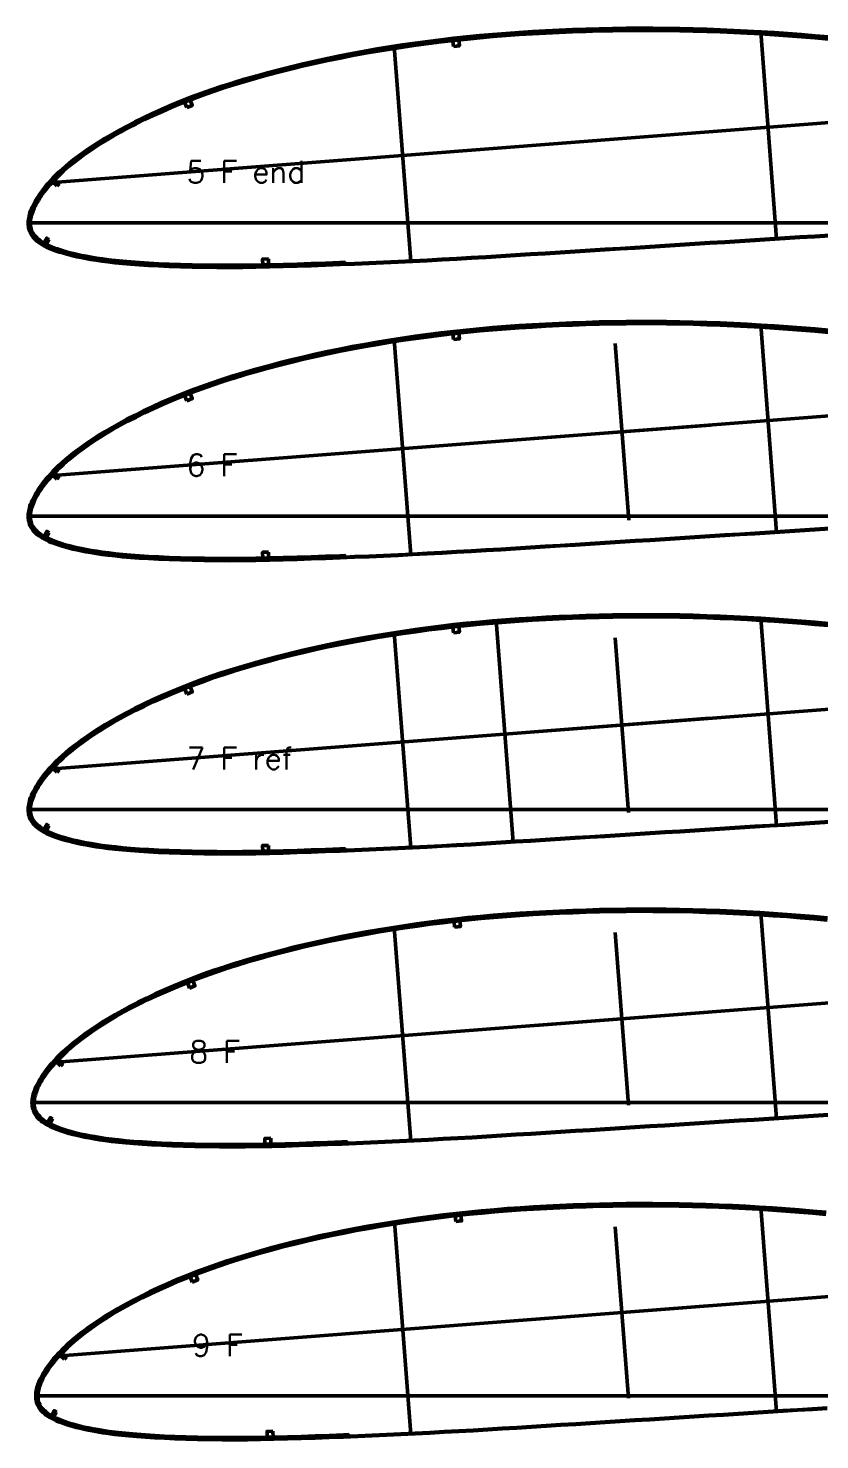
# Model space of a CAD drawing. Header units: metres. Extents: x -405 to 675, y -15418 to 133.
# Drawn here: x -405 to 135, y -1630 to -667 of the extents above; entities that cross this region are included whole.
import ezdxf

# ---------------------------------------------------------------- set-up
doc = ezdxf.new("R2010")
doc.units = ezdxf.units.M
for name, color, linetype, lineweight in [('FoilLayer', 7, 'Continuous', 50), ('RefFoilLayer', 7, 'Continuous', 50), ('StringerLayer', 7, 'Continuous', 50), ('SubLayer', 7, 'Continuous', 50), ('TextLayer', 7, 'Continuous', 50)]:
    doc.layers.add(name, color=color, linetype=linetype, lineweight=lineweight)
doc.styles.add('MSゴシック', font='romans')

msp = doc.modelspace()

# ---------------------------------------------------------------- linework, layer by layer
at = {"layer": 'FoilLayer'}
for points in [[(140.98, -674.69), (131.72, -673.86), (122.46, -673.1), (113.2, -672.39), (103.96, -671.73), (94.72, -671.14), (85.5, -670.62), (76.29, -670.16), (67.09, -669.76), (57.89, -669.42), (48.71, -669.15), (39.53, -668.94), (30.36, -668.8), (21.2, -668.73), (12.04, -668.72), (2.88, -668.78), (-6.29, -668.91), (-15.44, -669.09), (-24.58, -669.34), (-33.71, -669.66), (-42.81, -670.04), (-51.9, -670.49), (-60.97, -671.01), (-70.01, -671.59), (-79.01, -672.23), (-87.95, -672.93), (-96.82, -673.71), (-105.63, -674.57), (-114.41, -675.51), (-123.18, -676.54), (-131.93, -677.65), (-140.65, -678.83), (-149.34, -680.09), (-158, -681.43), (-166.62, -682.84), (-175.18, -684.33), (-183.7, -685.9), (-192.15, -687.54), (-200.54, -689.26), (-208.86, -691.06), (-217.11, -692.94), (-225.27, -694.9), (-233.37, -696.95), (-241.4, -699.08), (-249.32, -701.27), (-257.1, -703.5), (-264.71, -705.8), (-272.15, -708.17), (-279.44, -710.62), (-286.57, -713.15), (-293.55, -715.75), (-300.36, -718.42), (-307, -721.14), (-313.44, -723.92), (-319.67, -726.73), (-325.69, -729.58), (-331.46, -732.42), (-336.95, -735.25), (-342.16, -738.04), (-347.06, -740.78), (-351.65, -743.48), (-355.95, -746.12), (-359.95, -748.71), (-363.68, -751.22), (-367.14, -753.65), (-370.35, -755.99), (-373.31, -758.25), (-376.04, -760.44), (-378.55, -762.55), (-380.87, -764.6), (-383.02, -766.58), (-385, -768.5), (-386.83, -770.35), (-388.52, -772.13), (-390.09, -773.86), (-391.53, -775.54), (-392.86, -777.16), (-394.09, -778.74), (-395.22, -780.27), (-396.27, -781.76), (-397.23, -783.2), (-398.1, -784.61), (-398.91, -786), (-399.66, -787.34), (-400.34, -788.61), (-400.93, -789.87), (-401.46, -791.13), (-401.93, -792.36), (-402.36, -793.52), (-402.7, -794.65), (-402.97, -795.78), (-403.19, -796.9), (-403.35, -797.98), (-403.45, -799.02), (-403.5, -800.07), (-403.49, -801.04), (-403.42, -802.02), (-403.26, -802.99), (-403.02, -803.97), (-402.68, -804.95), (-402.26, -805.92), (-401.76, -806.88), (-401.17, -807.81), (-400.48, -808.72), (-399.7, -809.61), (-398.83, -810.48), (-397.87, -811.32), (-396.83, -812.14), (-395.71, -812.93), (-394.5, -813.7), (-393.2, -814.43), (-391.8, -815.14), (-390.31, -815.82), (-388.71, -816.49), (-387, -817.15), (-385.18, -817.8), (-383.25, -818.44), (-381.19, -819.09), (-379, -819.73), (-376.66, -820.36), (-374.15, -820.98), (-371.45, -821.59), (-368.55, -822.2), (-365.42, -822.8), (-362.04, -823.4), (-358.39, -824), (-354.45, -824.59), (-350.18, -825.15), (-345.55, -825.68), (-340.51, -826.17), (-335.04, -826.64), (-329.13, -827.08), (-322.79, -827.5), (-316.01, -827.86), (-308.81, -828.16), (-301.19, -828.4), (-293.18, -828.59), (-284.85, -828.74), (-276.3, -828.84), (-267.57, -828.89), (-258.71, -828.86), (-249.69, -828.74), (-240.48, -828.55), (-231.1, -828.32), (-221.59, -828.05), (-211.96, -827.73), (-202.21, -827.37), (-192.36, -826.99), (-189.06, -826.86), (-189.02, -827.91), (-182.43, -827.65), (-172.53, -827.25), (-162.64, -826.81), (-152.73, -826.34), (-142.77, -825.84), (-132.77, -825.32), (-122.75, -824.78), (-112.74, -824.24), (-102.74, -823.67), (-92.72, -823.07), (-82.66, -822.45), (-72.55, -821.82), (-62.42, -821.19), (-52.27, -820.56), (-42.11, -819.93), (-31.92, -819.29), (-21.71, -818.64), (-11.48, -817.99), (-1.26, -817.35), (8.96, -816.71), (19.19, -816.07), (29.41, -815.44), (39.62, -814.79), (49.84, -814.13), (60.06, -813.48), (70.29, -812.84), (80.51, -812.2), (90.74, -811.56), (100.96, -810.91), (111.18, -810.26), (121.39, -809.6), (131.6, -808.95), (141.8, -808.3)], [(140.98, -874.69), (131.72, -873.86), (122.46, -873.1), (113.2, -872.39), (103.96, -871.73), (94.72, -871.14), (85.5, -870.62), (76.29, -870.16), (67.09, -869.76), (57.89, -869.42), (48.71, -869.15), (39.53, -868.94), (30.36, -868.8), (21.2, -868.73), (12.04, -868.72), (2.88, -868.78), (-6.29, -868.91), (-15.44, -869.09), (-24.58, -869.34), (-33.71, -869.66), (-42.81, -870.04), (-51.9, -870.49), (-60.97, -871.01), (-70.01, -871.59), (-79.01, -872.23), (-87.95, -872.93), (-96.82, -873.71), (-105.63, -874.57), (-114.41, -875.51), (-123.18, -876.54), (-131.93, -877.65), (-140.65, -878.83), (-149.34, -880.09), (-158, -881.43), (-166.62, -882.84), (-175.18, -884.33), (-183.7, -885.9), (-192.15, -887.54), (-200.54, -889.26), (-208.86, -891.06), (-217.11, -892.94), (-225.27, -894.9), (-233.37, -896.95), (-241.4, -899.08), (-249.32, -901.27), (-257.1, -903.5), (-264.71, -905.8), (-272.15, -908.17), (-279.44, -910.62), (-286.57, -913.15), (-293.55, -915.75), (-300.36, -918.42), (-307, -921.14), (-313.44, -923.92), (-319.67, -926.73), (-325.69, -929.58), (-331.46, -932.42), (-336.95, -935.25), (-342.16, -938.04), (-347.06, -940.78), (-351.65, -943.48), (-355.95, -946.12), (-359.95, -948.71), (-363.68, -951.22), (-367.14, -953.65), (-370.35, -955.99), (-373.31, -958.25), (-376.04, -960.44), (-378.55, -962.55), (-380.87, -964.6), (-383.02, -966.58), (-385, -968.5), (-386.83, -970.35), (-388.52, -972.13), (-390.09, -973.86), (-391.53, -975.54), (-392.86, -977.16), (-394.09, -978.74), (-395.22, -980.27), (-396.27, -981.76), (-397.23, -983.2), (-398.1, -984.61), (-398.91, -986), (-399.66, -987.34), (-400.34, -988.61), (-400.93, -989.87), (-401.46, -991.13), (-401.93, -992.36), (-402.36, -993.52), (-402.7, -994.65), (-402.97, -995.78), (-403.19, -996.9), (-403.35, -997.98), (-403.45, -999.02), (-403.5, -1000.07), (-403.49, -1001.04), (-403.42, -1002.02), (-403.26, -1002.99), (-403.02, -1003.97), (-402.68, -1004.95), (-402.26, -1005.92), (-401.76, -1006.88), (-401.17, -1007.81), (-400.48, -1008.72), (-399.7, -1009.61), (-398.83, -1010.48), (-397.87, -1011.32), (-396.83, -1012.14), (-395.71, -1012.93), (-394.5, -1013.7), (-393.2, -1014.43), (-391.8, -1015.14), (-390.31, -1015.82), (-388.71, -1016.49), (-387, -1017.15), (-385.18, -1017.8), (-383.25, -1018.44), (-381.19, -1019.09), (-379, -1019.73), (-376.66, -1020.36), (-374.15, -1020.98), (-371.45, -1021.59), (-368.55, -1022.2), (-365.42, -1022.8), (-362.04, -1023.4), (-358.39, -1024), (-354.45, -1024.59), (-350.18, -1025.15), (-345.55, -1025.68), (-340.51, -1026.17), (-335.04, -1026.64), (-329.13, -1027.08), (-322.79, -1027.5), (-316.01, -1027.86), (-308.81, -1028.16), (-301.19, -1028.4), (-293.18, -1028.59), (-284.85, -1028.74), (-276.3, -1028.84), (-267.57, -1028.89), (-258.71, -1028.86), (-249.69, -1028.74), (-240.48, -1028.55), (-231.1, -1028.32), (-221.59, -1028.05), (-211.96, -1027.73), (-202.21, -1027.37), (-192.36, -1026.99), (-189.06, -1026.86), (-189.02, -1027.91), (-182.43, -1027.65), (-172.53, -1027.25), (-162.64, -1026.81), (-152.73, -1026.34), (-142.77, -1025.84), (-132.77, -1025.32), (-122.75, -1024.78), (-112.74, -1024.24), (-102.74, -1023.67), (-92.72, -1023.07), (-82.66, -1022.45), (-72.55, -1021.82), (-62.42, -1021.19), (-52.27, -1020.56), (-42.11, -1019.93), (-31.92, -1019.29), (-21.71, -1018.64), (-11.48, -1017.99), (-1.26, -1017.35), (8.96, -1016.71), (19.19, -1016.07), (29.41, -1015.44), (39.62, -1014.79), (49.84, -1014.13), (60.06, -1013.48), (70.29, -1012.84), (80.51, -1012.2), (90.74, -1011.56), (100.96, -1010.91), (111.18, -1010.26), (121.39, -1009.6), (131.6, -1008.95), (141.8, -1008.3)], [(140.98, -1074.69), (131.72, -1073.86), (122.46, -1073.1), (113.2, -1072.39), (103.96, -1071.73), (94.72, -1071.14), (85.5, -1070.62), (76.29, -1070.16), (67.09, -1069.76), (57.89, -1069.42), (48.71, -1069.15), (39.53, -1068.94), (30.36, -1068.8), (21.2, -1068.73), (12.04, -1068.72), (2.88, -1068.78), (-6.29, -1068.91), (-15.44, -1069.09), (-24.58, -1069.34), (-33.71, -1069.66), (-42.81, -1070.04), (-51.9, -1070.49), (-60.97, -1071.01), (-70.01, -1071.59), (-79.01, -1072.23), (-87.95, -1072.93), (-96.82, -1073.71), (-105.63, -1074.57), (-114.41, -1075.51), (-123.18, -1076.54), (-131.93, -1077.65), (-140.65, -1078.83), (-149.34, -1080.09), (-158, -1081.43), (-166.62, -1082.84), (-175.18, -1084.33), (-183.7, -1085.9), (-192.15, -1087.54), (-200.54, -1089.26), (-208.86, -1091.06), (-217.11, -1092.94), (-225.27, -1094.9), (-233.37, -1096.95), (-241.4, -1099.08), (-249.32, -1101.27), (-257.1, -1103.5), (-264.71, -1105.8), (-272.15, -1108.17), (-279.44, -1110.62), (-286.57, -1113.15), (-293.55, -1115.75), (-300.36, -1118.42), (-307, -1121.14), (-313.44, -1123.92), (-319.67, -1126.73), (-325.69, -1129.58), (-331.46, -1132.42), (-336.95, -1135.25), (-342.16, -1138.04), (-347.06, -1140.78), (-351.65, -1143.48), (-355.95, -1146.12), (-359.95, -1148.71), (-363.68, -1151.22), (-367.14, -1153.65), (-370.35, -1155.99), (-373.31, -1158.25), (-376.04, -1160.44), (-378.55, -1162.55), (-380.87, -1164.6), (-383.02, -1166.58), (-385, -1168.5), (-386.83, -1170.35), (-388.52, -1172.13), (-390.09, -1173.86), (-391.53, -1175.54), (-392.86, -1177.16), (-394.09, -1178.74), (-395.22, -1180.27), (-396.27, -1181.76), (-397.23, -1183.2), (-398.1, -1184.61), (-398.91, -1186), (-399.66, -1187.34), (-400.34, -1188.61), (-400.93, -1189.87), (-401.46, -1191.13), (-401.93, -1192.36), (-402.36, -1193.52), (-402.7, -1194.65), (-402.97, -1195.78), (-403.19, -1196.9), (-403.35, -1197.98), (-403.45, -1199.02), (-403.5, -1200.07), (-403.49, -1201.04), (-403.42, -1202.02), (-403.26, -1202.99), (-403.02, -1203.97), (-402.68, -1204.95), (-402.26, -1205.92), (-401.76, -1206.88), (-401.17, -1207.81), (-400.48, -1208.72), (-399.7, -1209.61), (-398.83, -1210.48), (-397.87, -1211.32), (-396.83, -1212.14), (-395.71, -1212.93), (-394.5, -1213.7), (-393.2, -1214.43), (-391.8, -1215.14), (-390.31, -1215.82), (-388.71, -1216.49), (-387, -1217.15), (-385.18, -1217.8), (-383.25, -1218.44), (-381.19, -1219.09), (-379, -1219.73), (-376.66, -1220.36), (-374.15, -1220.98), (-371.45, -1221.59), (-368.55, -1222.2), (-365.42, -1222.8), (-362.04, -1223.4), (-358.39, -1224), (-354.45, -1224.59), (-350.18, -1225.15), (-345.55, -1225.68), (-340.51, -1226.17), (-335.04, -1226.64), (-329.13, -1227.08), (-322.79, -1227.5), (-316.01, -1227.86), (-308.81, -1228.16), (-301.19, -1228.4), (-293.18, -1228.59), (-284.85, -1228.74), (-276.3, -1228.84), (-267.57, -1228.89), (-258.71, -1228.86), (-249.69, -1228.74), (-240.48, -1228.55), (-231.1, -1228.32), (-221.59, -1228.05), (-211.96, -1227.73), (-202.21, -1227.37), (-192.36, -1226.99), (-189.06, -1226.86), (-189.02, -1227.91), (-182.43, -1227.65), (-172.53, -1227.25), (-162.64, -1226.81), (-152.73, -1226.34), (-142.77, -1225.84), (-132.77, -1225.32), (-122.75, -1224.78), (-112.74, -1224.24), (-102.74, -1223.67), (-92.72, -1223.07), (-82.66, -1222.45), (-72.55, -1221.82), (-62.42, -1221.19), (-52.27, -1220.56), (-42.11, -1219.93), (-31.92, -1219.29), (-21.71, -1218.64), (-11.48, -1217.99), (-1.26, -1217.35), (8.96, -1216.71), (19.19, -1216.07), (29.41, -1215.44), (39.62, -1214.79), (49.84, -1214.13), (60.06, -1213.48), (70.29, -1212.84), (80.51, -1212.2), (90.74, -1211.56), (100.96, -1210.91), (111.18, -1210.26), (121.39, -1209.6), (131.6, -1208.95), (141.8, -1208.3)], [(140.08, -1275.49), (130.88, -1274.67), (121.68, -1273.91), (112.49, -1273.2), (103.3, -1272.56), (94.12, -1271.97), (84.96, -1271.45), (75.81, -1270.99), (66.66, -1270.59), (57.53, -1270.26), (48.4, -1269.99), (39.28, -1269.78), (30.17, -1269.64), (21.06, -1269.57), (11.96, -1269.56), (2.86, -1269.62), (-6.25, -1269.75), (-15.34, -1269.93), (-24.42, -1270.18), (-33.49, -1270.49), (-42.54, -1270.87), (-51.57, -1271.32), (-60.59, -1271.83), (-69.57, -1272.41), (-78.51, -1273.05), (-87.39, -1273.75), (-96.2, -1274.52), (-104.96, -1275.37), (-113.69, -1276.31), (-122.4, -1277.33), (-131.09, -1278.43), (-139.76, -1279.61), (-148.39, -1280.86), (-157, -1282.19), (-165.56, -1283.59), (-174.07, -1285.07), (-182.53, -1286.63), (-190.93, -1288.26), (-199.27, -1289.97), (-207.54, -1291.76), (-215.73, -1293.63), (-223.84, -1295.58), (-231.88, -1297.62), (-239.87, -1299.73), (-247.74, -1301.9), (-255.47, -1304.12), (-263.03, -1306.41), (-270.43, -1308.76), (-277.67, -1311.2), (-284.75, -1313.71), (-291.68, -1316.29), (-298.46, -1318.94), (-305.05, -1321.65), (-311.45, -1324.41), (-317.64, -1327.21), (-323.62, -1330.03), (-329.35, -1332.86), (-334.81, -1335.67), (-339.99, -1338.44), (-344.85, -1341.16), (-349.42, -1343.85), (-353.69, -1346.47), (-357.67, -1349.04), (-361.37, -1351.53), (-364.81, -1353.95), (-367.99, -1356.28), (-370.94, -1358.53), (-373.65, -1360.7), (-376.15, -1362.79), (-378.45, -1364.83), (-380.58, -1366.8), (-382.55, -1368.7), (-384.37, -1370.54), (-386.06, -1372.32), (-387.61, -1374.04), (-389.04, -1375.7), (-390.37, -1377.31), (-391.59, -1378.88), (-392.71, -1380.4), (-393.75, -1381.88), (-394.7, -1383.31), (-395.57, -1384.71), (-396.38, -1386.09), (-397.12, -1387.42), (-397.79, -1388.69), (-398.38, -1389.93), (-398.9, -1391.19), (-399.38, -1392.41), (-399.8, -1393.56), (-400.14, -1394.68), (-400.41, -1395.8), (-400.62, -1396.92), (-400.78, -1397.99), (-400.89, -1399.03), (-400.93, -1400.07), (-400.92, -1401.03), (-400.85, -1402), (-400.7, -1402.97), (-400.45, -1403.94), (-400.12, -1404.92), (-399.71, -1405.88), (-399.2, -1406.83), (-398.62, -1407.76), (-397.94, -1408.66), (-397.16, -1409.54), (-396.29, -1410.41), (-395.34, -1411.25), (-394.31, -1412.06), (-393.2, -1412.84), (-392, -1413.6), (-390.71, -1414.33), (-389.32, -1415.03), (-387.83, -1415.71), (-386.24, -1416.38), (-384.54, -1417.03), (-382.74, -1417.68), (-380.82, -1418.32), (-378.77, -1418.96), (-376.59, -1419.6), (-374.27, -1420.23), (-371.78, -1420.84), (-369.1, -1421.45), (-366.21, -1422.05), (-363.1, -1422.65), (-359.74, -1423.25), (-356.12, -1423.84), (-352.2, -1424.43), (-347.96, -1424.98), (-343.36, -1425.51), (-338.36, -1426), (-332.92, -1426.46), (-327.05, -1426.9), (-320.74, -1427.31), (-314.01, -1427.67), (-306.85, -1427.97), (-299.28, -1428.21), (-291.32, -1428.4), (-283.05, -1428.55), (-274.55, -1428.65), (-265.88, -1428.69), (-257.07, -1428.66), (-248.11, -1428.55), (-238.96, -1428.36), (-229.63, -1428.13), (-220.19, -1427.86), (-210.62, -1427.54), (-200.93, -1427.19), (-191.14, -1426.81), (-187.86, -1426.68), (-187.82, -1427.73), (-181.27, -1427.48), (-171.44, -1427.07), (-161.61, -1426.64), (-151.76, -1426.17), (-141.87, -1425.67), (-131.93, -1425.15), (-121.97, -1424.62), (-112.02, -1424.08), (-102.09, -1423.52), (-92.14, -1422.93), (-82.14, -1422.31), (-72.09, -1421.67), (-62.03, -1421.05), (-51.94, -1420.43), (-41.84, -1419.8), (-31.72, -1419.16), (-21.57, -1418.52), (-11.41, -1417.87), (-1.25, -1417.23), (8.91, -1416.6), (19.07, -1415.97), (29.22, -1415.34), (39.37, -1414.69), (49.53, -1414.04), (59.68, -1413.39), (69.84, -1412.75), (80, -1412.12), (90.16, -1411.48), (100.32, -1410.84), (110.47, -1410.19), (120.63, -1409.54), (130.77, -1408.89), (140.9, -1408.25)], [(139.19, -1476.3), (130.05, -1475.48), (120.9, -1474.72), (111.77, -1474.02), (102.64, -1473.38), (93.52, -1472.8), (84.42, -1472.28), (75.32, -1471.82), (66.24, -1471.42), (57.16, -1471.09), (48.09, -1470.83), (39.03, -1470.62), (29.98, -1470.48), (20.93, -1470.41), (11.89, -1470.4), (2.84, -1470.46), (-6.21, -1470.59), (-15.24, -1470.77), (-24.27, -1471.02), (-33.28, -1471.33), (-42.27, -1471.71), (-51.24, -1472.15), (-60.2, -1472.66), (-69.13, -1473.23), (-78.01, -1473.86), (-86.83, -1474.56), (-95.59, -1475.33), (-104.29, -1476.17), (-112.96, -1477.11), (-121.62, -1478.12), (-130.25, -1479.21), (-138.86, -1480.38), (-147.44, -1481.63), (-155.99, -1482.95), (-164.5, -1484.34), (-172.96, -1485.81), (-181.37, -1487.36), (-189.71, -1488.98), (-198, -1490.68), (-206.21, -1492.46), (-214.35, -1494.31), (-222.41, -1496.25), (-230.4, -1498.28), (-238.33, -1500.38), (-246.16, -1502.54), (-253.84, -1504.74), (-261.35, -1507.01), (-268.7, -1509.36), (-275.89, -1511.77), (-282.93, -1514.27), (-289.82, -1516.83), (-296.55, -1519.47), (-303.1, -1522.16), (-309.46, -1524.9), (-315.61, -1527.68), (-321.55, -1530.49), (-327.25, -1533.3), (-332.68, -1536.08), (-337.81, -1538.84), (-342.65, -1541.55), (-347.18, -1544.21), (-351.43, -1546.82), (-355.38, -1549.37), (-359.06, -1551.85), (-362.48, -1554.25), (-365.64, -1556.56), (-368.56, -1558.8), (-371.26, -1560.95), (-373.74, -1563.04), (-376.03, -1565.06), (-378.15, -1567.02), (-380.11, -1568.91), (-381.92, -1570.74), (-383.59, -1572.5), (-385.13, -1574.21), (-386.56, -1575.86), (-387.87, -1577.46), (-389.08, -1579.02), (-390.2, -1580.53), (-391.23, -1582), (-392.18, -1583.43), (-393.04, -1584.82), (-393.84, -1586.18), (-394.58, -1587.51), (-395.25, -1588.77), (-395.83, -1590), (-396.35, -1591.25), (-396.82, -1592.46), (-397.24, -1593.61), (-397.58, -1594.72), (-397.85, -1595.83), (-398.06, -1596.94), (-398.22, -1598), (-398.32, -1599.04), (-398.37, -1600.07), (-398.36, -1601.02), (-398.29, -1601.99), (-398.13, -1602.95), (-397.89, -1603.92), (-397.56, -1604.88), (-397.15, -1605.84), (-396.65, -1606.78), (-396.07, -1607.7), (-395.39, -1608.6), (-394.62, -1609.48), (-393.76, -1610.33), (-392.82, -1611.17), (-391.79, -1611.97), (-390.69, -1612.75), (-389.49, -1613.51), (-388.21, -1614.23), (-386.83, -1614.93), (-385.35, -1615.6), (-383.77, -1616.26), (-382.09, -1616.91), (-380.29, -1617.55), (-378.39, -1618.19), (-376.35, -1618.83), (-374.19, -1619.46), (-371.88, -1620.09), (-369.41, -1620.7), (-366.74, -1621.3), (-363.88, -1621.9), (-360.78, -1622.49), (-357.45, -1623.09), (-353.85, -1623.68), (-349.96, -1624.26), (-345.74, -1624.81), (-341.17, -1625.34), (-336.2, -1625.82), (-330.8, -1626.28), (-324.96, -1626.72), (-318.7, -1627.13), (-312.01, -1627.48), (-304.89, -1627.78), (-297.37, -1628.02), (-289.46, -1628.21), (-281.24, -1628.36), (-272.8, -1628.46), (-264.18, -1628.5), (-255.43, -1628.47), (-246.53, -1628.36), (-237.43, -1628.17), (-228.17, -1627.94), (-218.78, -1627.67), (-209.28, -1627.36), (-199.65, -1627), (-189.93, -1626.63), (-186.66, -1626.5), (-186.62, -1627.55), (-180.12, -1627.3), (-170.35, -1626.9), (-160.58, -1626.47), (-150.8, -1626), (-140.96, -1625.5), (-131.09, -1624.99), (-121.19, -1624.46), (-111.31, -1623.93), (-101.44, -1623.37), (-91.55, -1622.78), (-81.62, -1622.16), (-71.64, -1621.53), (-61.63, -1620.91), (-51.61, -1620.3), (-41.57, -1619.67), (-31.51, -1619.04), (-21.43, -1618.4), (-11.34, -1617.76), (-1.25, -1617.12), (8.85, -1616.49), (18.95, -1615.86), (29.03, -1615.23), (39.12, -1614.59), (49.21, -1613.95), (59.3, -1613.31), (69.4, -1612.67), (79.49, -1612.04), (89.59, -1611.41), (99.68, -1610.77), (109.77, -1610.12), (119.86, -1609.48), (129.93, -1608.83), (140, -1608.19)]]:
    msp.add_lwpolyline(points, dxfattribs=at)
at = {"layer": 'RefFoilLayer'}
for points in [[(141.11, -673.2), (131.84, -672.37), (122.57, -671.6), (113.31, -670.89), (104.05, -670.24), (94.81, -669.65), (85.58, -669.12), (76.36, -668.66), (67.14, -668.26), (57.94, -667.92), (48.74, -667.65), (39.55, -667.44), (30.37, -667.3), (21.2, -667.23), (12.03, -667.22), (2.86, -667.28), (-6.32, -667.41), (-15.48, -667.59), (-24.63, -667.84), (-33.77, -668.16), (-42.89, -668.54), (-51.99, -668.99), (-61.07, -669.51), (-70.12, -670.09), (-79.13, -670.73), (-88.08, -671.44), (-96.96, -672.22), (-105.79, -673.07), (-114.59, -674.02), (-123.37, -675.05), (-132.13, -676.16), (-140.86, -677.34), (-149.57, -678.61), (-158.24, -679.95), (-166.87, -681.36), (-175.46, -682.85), (-183.98, -684.42), (-192.45, -686.07), (-200.86, -687.79), (-209.2, -689.6), (-217.46, -691.48), (-225.64, -693.45), (-233.75, -695.5), (-241.8, -697.64), (-249.74, -699.82), (-257.53, -702.07), (-265.16, -704.37), (-272.63, -706.75), (-279.94, -709.21), (-287.1, -711.74), (-294.09, -714.35), (-300.93, -717.03), (-307.59, -719.76), (-314.06, -722.55), (-320.31, -725.38), (-326.35, -728.23), (-332.14, -731.09), (-337.66, -733.92), (-342.89, -736.73), (-347.82, -739.49), (-352.44, -742.2), (-356.76, -744.86), (-360.79, -747.46), (-364.54, -749.99), (-368.03, -752.44), (-371.26, -754.8), (-374.24, -757.08), (-377, -759.29), (-379.54, -761.43), (-381.89, -763.5), (-384.06, -765.5), (-386.06, -767.44), (-387.92, -769.32), (-389.64, -771.13), (-391.22, -772.88), (-392.69, -774.59), (-394.05, -776.24), (-395.3, -777.85), (-396.45, -779.41), (-397.52, -780.93), (-398.5, -782.41), (-399.4, -783.86), (-400.22, -785.27), (-400.99, -786.64), (-401.69, -787.97), (-402.31, -789.29), (-402.85, -790.58), (-403.35, -791.85), (-403.79, -793.08), (-404.16, -794.3), (-404.45, -795.5), (-404.67, -796.68), (-404.84, -797.83), (-404.95, -798.96), (-405, -800.07), (-404.98, -801.16), (-404.9, -802.26), (-404.71, -803.36), (-404.43, -804.46), (-404.06, -805.55), (-403.59, -806.63), (-403.02, -807.69), (-402.36, -808.72), (-401.61, -809.72), (-400.75, -810.68), (-399.82, -811.61), (-398.8, -812.5), (-397.69, -813.37), (-396.51, -814.2), (-395.24, -815), (-393.88, -815.77), (-392.43, -816.5), (-390.88, -817.21), (-389.24, -817.89), (-387.5, -818.56), (-385.66, -819.22), (-383.7, -819.88), (-381.61, -820.53), (-379.39, -821.18), (-377.02, -821.82), (-374.48, -822.45), (-371.76, -823.06), (-368.83, -823.67), (-365.68, -824.28), (-362.28, -824.88), (-358.61, -825.49), (-354.64, -826.08), (-350.35, -826.64), (-345.69, -827.17), (-340.64, -827.67), (-335.16, -828.13), (-329.23, -828.58), (-322.87, -828.99), (-316.08, -829.35), (-308.86, -829.66), (-301.22, -829.9), (-293.2, -830.09), (-284.87, -830.24), (-276.3, -830.34), (-267.57, -830.39), (-258.69, -830.35), (-249.66, -830.24), (-240.44, -830.05), (-231.05, -829.82), (-221.54, -829.54), (-211.91, -829.22), (-202.15, -828.87), (-192.3, -828.49), (-182.41, -828.1), (-172.51, -827.7), (-162.62, -827.26), (-152.71, -826.79), (-142.75, -826.29), (-132.74, -825.77), (-122.72, -825.23), (-112.71, -824.69), (-102.71, -824.12), (-92.7, -823.52), (-82.63, -822.9), (-72.53, -822.26), (-62.4, -821.64), (-52.24, -821.01), (-42.08, -820.38), (-31.89, -819.74), (-21.68, -819.09), (-11.46, -818.44), (-1.23, -817.8), (8.99, -817.16), (19.22, -816.52), (29.43, -815.88), (39.65, -815.24), (49.87, -814.58), (60.09, -813.93), (70.32, -813.29), (80.54, -812.65), (90.77, -812.01), (100.99, -811.36), (111.21, -810.71), (121.42, -810.05), (131.63, -809.4), (141.83, -808.75)], [(141.11, -873.2), (131.84, -872.37), (122.57, -871.6), (113.31, -870.89), (104.05, -870.24), (94.81, -869.65), (85.58, -869.12), (76.36, -868.66), (67.14, -868.26), (57.94, -867.92), (48.74, -867.65), (39.55, -867.44), (30.37, -867.3), (21.2, -867.23), (12.03, -867.22), (2.86, -867.28), (-6.32, -867.41), (-15.48, -867.59), (-24.63, -867.84), (-33.77, -868.16), (-42.89, -868.54), (-51.99, -868.99), (-61.07, -869.51), (-70.12, -870.09), (-79.13, -870.73), (-88.08, -871.44), (-96.96, -872.22), (-105.79, -873.07), (-114.59, -874.02), (-123.37, -875.05), (-132.13, -876.16), (-140.86, -877.34), (-149.57, -878.61), (-158.24, -879.95), (-166.87, -881.36), (-175.46, -882.85), (-183.98, -884.42), (-192.45, -886.07), (-200.86, -887.79), (-209.2, -889.6), (-217.46, -891.48), (-225.64, -893.45), (-233.75, -895.5), (-241.8, -897.64), (-249.74, -899.82), (-257.53, -902.07), (-265.16, -904.37), (-272.63, -906.75), (-279.94, -909.21), (-287.1, -911.74), (-294.09, -914.35), (-300.93, -917.03), (-307.59, -919.76), (-314.06, -922.55), (-320.31, -925.38), (-326.35, -928.23), (-332.14, -931.09), (-337.66, -933.92), (-342.89, -936.73), (-347.82, -939.49), (-352.44, -942.2), (-356.76, -944.86), (-360.79, -947.46), (-364.54, -949.99), (-368.03, -952.44), (-371.26, -954.8), (-374.24, -957.08), (-377, -959.29), (-379.54, -961.43), (-381.89, -963.5), (-384.06, -965.5), (-386.06, -967.44), (-387.92, -969.32), (-389.64, -971.13), (-391.22, -972.88), (-392.69, -974.59), (-394.05, -976.24), (-395.3, -977.85), (-396.45, -979.41), (-397.52, -980.93), (-398.5, -982.41), (-399.4, -983.86), (-400.22, -985.27), (-400.99, -986.64), (-401.69, -987.97), (-402.31, -989.29), (-402.85, -990.58), (-403.35, -991.85), (-403.79, -993.08), (-404.16, -994.3), (-404.45, -995.5), (-404.67, -996.68), (-404.84, -997.83), (-404.95, -998.96), (-405, -1000.07), (-404.98, -1001.16), (-404.9, -1002.26), (-404.71, -1003.36), (-404.43, -1004.46), (-404.06, -1005.55), (-403.59, -1006.63), (-403.02, -1007.69), (-402.36, -1008.72), (-401.61, -1009.72), (-400.75, -1010.68), (-399.82, -1011.61), (-398.8, -1012.5), (-397.69, -1013.37), (-396.51, -1014.2), (-395.24, -1015), (-393.88, -1015.77), (-392.43, -1016.5), (-390.88, -1017.21), (-389.24, -1017.89), (-387.5, -1018.56), (-385.66, -1019.22), (-383.7, -1019.88), (-381.61, -1020.53), (-379.39, -1021.18), (-377.02, -1021.82), (-374.48, -1022.45), (-371.76, -1023.06), (-368.83, -1023.67), (-365.68, -1024.28), (-362.28, -1024.88), (-358.61, -1025.49), (-354.64, -1026.08), (-350.35, -1026.64), (-345.69, -1027.17), (-340.64, -1027.67), (-335.16, -1028.13), (-329.23, -1028.58), (-322.87, -1028.99), (-316.08, -1029.35), (-308.86, -1029.66), (-301.22, -1029.9), (-293.2, -1030.09), (-284.87, -1030.24), (-276.3, -1030.34), (-267.57, -1030.39), (-258.69, -1030.35), (-249.66, -1030.24), (-240.44, -1030.05), (-231.05, -1029.82), (-221.54, -1029.54), (-211.91, -1029.22), (-202.15, -1028.87), (-192.3, -1028.49), (-182.41, -1028.1), (-172.51, -1027.7), (-162.62, -1027.26), (-152.71, -1026.79), (-142.75, -1026.29), (-132.74, -1025.77), (-122.72, -1025.23), (-112.71, -1024.69), (-102.71, -1024.12), (-92.7, -1023.52), (-82.63, -1022.9), (-72.53, -1022.26), (-62.4, -1021.64), (-52.24, -1021.01), (-42.08, -1020.38), (-31.89, -1019.74), (-21.68, -1019.09), (-11.46, -1018.44), (-1.23, -1017.8), (8.99, -1017.16), (19.22, -1016.52), (29.43, -1015.88), (39.65, -1015.24), (49.87, -1014.58), (60.09, -1013.93), (70.32, -1013.29), (80.54, -1012.65), (90.77, -1012.01), (100.99, -1011.36), (111.21, -1010.71), (121.42, -1010.05), (131.63, -1009.4), (141.83, -1008.75)], [(141.11, -1073.2), (131.84, -1072.37), (122.57, -1071.6), (113.31, -1070.89), (104.05, -1070.24), (94.81, -1069.65), (85.58, -1069.12), (76.36, -1068.66), (67.14, -1068.26), (57.94, -1067.92), (48.74, -1067.65), (39.55, -1067.44), (30.37, -1067.3), (21.2, -1067.23), (12.03, -1067.22), (2.86, -1067.28), (-6.32, -1067.41), (-15.48, -1067.59), (-24.63, -1067.84), (-33.77, -1068.16), (-42.89, -1068.54), (-51.99, -1068.99), (-61.07, -1069.51), (-70.12, -1070.09), (-79.13, -1070.73), (-88.08, -1071.44), (-96.96, -1072.22), (-105.79, -1073.07), (-114.59, -1074.02), (-123.37, -1075.05), (-132.13, -1076.16), (-140.86, -1077.34), (-149.57, -1078.61), (-158.24, -1079.95), (-166.87, -1081.36), (-175.46, -1082.85), (-183.98, -1084.42), (-192.45, -1086.07), (-200.86, -1087.79), (-209.2, -1089.6), (-217.46, -1091.48), (-225.64, -1093.45), (-233.75, -1095.5), (-241.8, -1097.64), (-249.74, -1099.82), (-257.53, -1102.07), (-265.16, -1104.37), (-272.63, -1106.75), (-279.94, -1109.21), (-287.1, -1111.74), (-294.09, -1114.35), (-300.93, -1117.03), (-307.59, -1119.76), (-314.06, -1122.55), (-320.31, -1125.38), (-326.35, -1128.23), (-332.14, -1131.09), (-337.66, -1133.92), (-342.89, -1136.73), (-347.82, -1139.49), (-352.44, -1142.2), (-356.76, -1144.86), (-360.79, -1147.46), (-364.54, -1149.99), (-368.03, -1152.44), (-371.26, -1154.8), (-374.24, -1157.08), (-377, -1159.29), (-379.54, -1161.43), (-381.89, -1163.5), (-384.06, -1165.5), (-386.06, -1167.44), (-387.92, -1169.32), (-389.64, -1171.13), (-391.22, -1172.88), (-392.69, -1174.59), (-394.05, -1176.24), (-395.3, -1177.85), (-396.45, -1179.41), (-397.52, -1180.93), (-398.5, -1182.41), (-399.4, -1183.86), (-400.22, -1185.27), (-400.99, -1186.64), (-401.69, -1187.97), (-402.31, -1189.29), (-402.85, -1190.58), (-403.35, -1191.85), (-403.79, -1193.08), (-404.16, -1194.3), (-404.45, -1195.5), (-404.67, -1196.68), (-404.84, -1197.83), (-404.95, -1198.96), (-405, -1200.07), (-404.98, -1201.16), (-404.9, -1202.26), (-404.71, -1203.36), (-404.43, -1204.46), (-404.06, -1205.55), (-403.59, -1206.63), (-403.02, -1207.69), (-402.36, -1208.72), (-401.61, -1209.72), (-400.75, -1210.68), (-399.82, -1211.61), (-398.8, -1212.5), (-397.69, -1213.37), (-396.51, -1214.2), (-395.24, -1215), (-393.88, -1215.77), (-392.43, -1216.5), (-390.88, -1217.21), (-389.24, -1217.89), (-387.5, -1218.56), (-385.66, -1219.22), (-383.7, -1219.88), (-381.61, -1220.53), (-379.39, -1221.18), (-377.02, -1221.82), (-374.48, -1222.45), (-371.76, -1223.06), (-368.83, -1223.67), (-365.68, -1224.28), (-362.28, -1224.88), (-358.61, -1225.49), (-354.64, -1226.08), (-350.35, -1226.64), (-345.69, -1227.17), (-340.64, -1227.67), (-335.16, -1228.13), (-329.23, -1228.58), (-322.87, -1228.99), (-316.08, -1229.35), (-308.86, -1229.66), (-301.22, -1229.9), (-293.2, -1230.09), (-284.87, -1230.24), (-276.3, -1230.34), (-267.57, -1230.39), (-258.69, -1230.35), (-249.66, -1230.24), (-240.44, -1230.05), (-231.05, -1229.82), (-221.54, -1229.54), (-211.91, -1229.22), (-202.15, -1228.87), (-192.3, -1228.49), (-182.41, -1228.1), (-172.51, -1227.7), (-162.62, -1227.26), (-152.71, -1226.79), (-142.75, -1226.29), (-132.74, -1225.77), (-122.72, -1225.23), (-112.71, -1224.69), (-102.71, -1224.12), (-92.7, -1223.52), (-82.63, -1222.9), (-72.53, -1222.26), (-62.4, -1221.64), (-52.24, -1221.01), (-42.08, -1220.38), (-31.89, -1219.74), (-21.68, -1219.09), (-11.46, -1218.44), (-1.23, -1217.8), (8.99, -1217.16), (19.22, -1216.52), (29.43, -1215.88), (39.65, -1215.24), (49.87, -1214.58), (60.09, -1213.93), (70.32, -1213.29), (80.54, -1212.65), (90.77, -1212.01), (100.99, -1211.36), (111.21, -1210.71), (121.42, -1210.05), (131.63, -1209.4), (141.83, -1208.75)], [(140.22, -1274), (131.01, -1273.18), (121.8, -1272.41), (112.59, -1271.71), (103.39, -1271.06), (94.21, -1270.47), (85.04, -1269.95), (75.87, -1269.49), (66.72, -1269.09), (57.57, -1268.76), (48.43, -1268.49), (39.3, -1268.28), (30.18, -1268.14), (21.06, -1268.07), (11.95, -1268.06), (2.84, -1268.12), (-6.28, -1268.25), (-15.38, -1268.43), (-24.48, -1268.68), (-33.55, -1269), (-42.62, -1269.38), (-51.66, -1269.82), (-60.68, -1270.34), (-69.68, -1270.91), (-78.63, -1271.55), (-87.52, -1272.25), (-96.35, -1273.03), (-105.12, -1273.88), (-113.86, -1274.82), (-122.58, -1275.84), (-131.29, -1276.94), (-139.97, -1278.12), (-148.62, -1279.38), (-157.24, -1280.71), (-165.82, -1282.11), (-174.34, -1283.6), (-182.82, -1285.15), (-191.23, -1286.79), (-199.59, -1288.51), (-207.87, -1290.3), (-216.08, -1292.17), (-224.21, -1294.12), (-232.27, -1296.17), (-240.26, -1298.28), (-248.16, -1300.46), (-255.9, -1302.69), (-263.48, -1304.98), (-270.9, -1307.34), (-278.17, -1309.78), (-285.28, -1312.3), (-292.23, -1314.89), (-299.03, -1317.55), (-305.64, -1320.27), (-312.07, -1323.04), (-318.29, -1325.85), (-324.28, -1328.69), (-330.04, -1331.53), (-335.52, -1334.34), (-340.72, -1337.13), (-345.61, -1339.87), (-350.2, -1342.57), (-354.5, -1345.21), (-358.5, -1347.8), (-362.23, -1350.31), (-365.7, -1352.74), (-368.9, -1355.09), (-371.87, -1357.36), (-374.61, -1359.55), (-377.14, -1361.67), (-379.47, -1363.73), (-381.62, -1365.72), (-383.62, -1367.65), (-385.46, -1369.51), (-387.17, -1371.31), (-388.75, -1373.06), (-390.2, -1374.75), (-391.55, -1376.39), (-392.79, -1377.99), (-393.94, -1379.54), (-395, -1381.05), (-395.97, -1382.52), (-396.87, -1383.96), (-397.69, -1385.36), (-398.45, -1386.72), (-399.15, -1388.05), (-399.76, -1389.36), (-400.3, -1390.64), (-400.79, -1391.9), (-401.23, -1393.13), (-401.6, -1394.33), (-401.89, -1395.53), (-402.11, -1396.7), (-402.28, -1397.84), (-402.39, -1398.97), (-402.43, -1400.07), (-402.42, -1401.15), (-402.33, -1402.24), (-402.15, -1403.34), (-401.87, -1404.43), (-401.5, -1405.52), (-401.03, -1406.59), (-400.47, -1407.64), (-399.81, -1408.66), (-399.06, -1409.65), (-398.22, -1410.61), (-397.28, -1411.53), (-396.27, -1412.42), (-395.17, -1413.29), (-394, -1414.11), (-392.73, -1414.91), (-391.38, -1415.67), (-389.94, -1416.4), (-388.41, -1417.1), (-386.78, -1417.78), (-385.05, -1418.44), (-383.21, -1419.1), (-381.26, -1419.75), (-379.19, -1420.4), (-376.99, -1421.05), (-374.63, -1421.68), (-372.11, -1422.31), (-369.4, -1422.92), (-366.5, -1423.52), (-363.36, -1424.12), (-359.99, -1424.73), (-356.34, -1425.33), (-352.4, -1425.91), (-348.13, -1426.47), (-343.5, -1427), (-338.48, -1427.49), (-333.03, -1427.96), (-327.15, -1428.4), (-320.82, -1428.81), (-314.07, -1429.17), (-306.9, -1429.47), (-299.31, -1429.71), (-291.35, -1429.9), (-283.07, -1430.05), (-274.55, -1430.15), (-265.87, -1430.19), (-257.05, -1430.16), (-248.08, -1430.05), (-238.92, -1429.86), (-229.59, -1429.63), (-220.14, -1429.36), (-210.56, -1429.04), (-200.87, -1428.69), (-191.08, -1428.31), (-181.26, -1427.93), (-171.42, -1427.52), (-161.59, -1427.09), (-151.74, -1426.62), (-141.84, -1426.12), (-131.9, -1425.6), (-121.95, -1425.07), (-112, -1424.53), (-102.06, -1423.97), (-92.11, -1423.37), (-82.11, -1422.75), (-72.07, -1422.12), (-62, -1421.5), (-51.91, -1420.88), (-41.81, -1420.25), (-31.69, -1419.61), (-21.54, -1418.97), (-11.38, -1418.32), (-1.23, -1417.68), (8.94, -1417.05), (19.1, -1416.42), (29.25, -1415.78), (39.4, -1415.14), (49.55, -1414.49), (59.71, -1413.84), (69.87, -1413.2), (80.03, -1412.57), (90.19, -1411.93), (100.35, -1411.29), (110.5, -1410.64), (120.65, -1409.99), (130.8, -1409.34), (140.93, -1408.7)], [(139.32, -1474.8), (130.17, -1473.99), (121.02, -1473.23), (111.87, -1472.52), (102.74, -1471.88), (93.61, -1471.3), (84.49, -1470.78), (75.39, -1470.32), (66.29, -1469.93), (57.2, -1469.59), (48.13, -1469.33), (39.05, -1469.12), (29.99, -1468.98), (20.93, -1468.91), (11.88, -1468.9), (2.82, -1468.96), (-6.24, -1469.09), (-15.28, -1469.27), (-24.32, -1469.52), (-33.34, -1469.83), (-42.34, -1470.21), (-51.33, -1470.65), (-60.29, -1471.16), (-69.23, -1471.74), (-78.13, -1472.37), (-86.96, -1473.07), (-95.74, -1473.84), (-104.45, -1474.68), (-113.14, -1475.62), (-121.8, -1476.63), (-130.45, -1477.73), (-139.08, -1478.9), (-147.67, -1480.14), (-156.24, -1481.47), (-164.76, -1482.87), (-173.23, -1484.34), (-181.65, -1485.89), (-190.02, -1487.51), (-198.31, -1489.22), (-206.55, -1491), (-214.7, -1492.85), (-222.78, -1494.8), (-230.79, -1496.83), (-238.73, -1498.93), (-246.57, -1501.09), (-254.27, -1503.31), (-261.8, -1505.58), (-269.18, -1507.93), (-276.39, -1510.36), (-283.46, -1512.86), (-290.37, -1515.44), (-297.12, -1518.08), (-303.69, -1520.78), (-310.08, -1523.53), (-316.26, -1526.32), (-322.21, -1529.14), (-327.93, -1531.96), (-333.38, -1534.76), (-338.55, -1537.53), (-343.41, -1540.25), (-347.97, -1542.93), (-352.24, -1545.56), (-356.22, -1548.13), (-359.92, -1550.62), (-363.36, -1553.04), (-366.55, -1555.37), (-369.5, -1557.63), (-372.22, -1559.81), (-374.74, -1561.91), (-377.05, -1563.96), (-379.19, -1565.94), (-381.17, -1567.85), (-383, -1569.7), (-384.7, -1571.49), (-386.27, -1573.23), (-387.72, -1574.91), (-389.05, -1576.54), (-390.29, -1578.13), (-391.43, -1579.67), (-392.48, -1581.17), (-393.45, -1582.63), (-394.34, -1584.06), (-395.15, -1585.45), (-395.91, -1586.81), (-396.6, -1588.13), (-397.22, -1589.42), (-397.75, -1590.7), (-398.23, -1591.95), (-398.68, -1593.17), (-399.04, -1594.37), (-399.32, -1595.55), (-399.54, -1596.72), (-399.71, -1597.86), (-399.82, -1598.97), (-399.87, -1600.07), (-399.85, -1601.14), (-399.77, -1602.23), (-399.59, -1603.32), (-399.31, -1604.41), (-398.94, -1605.48), (-398.47, -1606.55), (-397.91, -1607.59), (-397.26, -1608.61), (-396.52, -1609.59), (-395.68, -1610.54), (-394.75, -1611.46), (-393.74, -1612.35), (-392.65, -1613.2), (-391.48, -1614.02), (-390.23, -1614.81), (-388.89, -1615.57), (-387.46, -1616.29), (-385.93, -1616.99), (-384.31, -1617.66), (-382.59, -1618.32), (-380.77, -1618.98), (-378.83, -1619.62), (-376.78, -1620.27), (-374.58, -1620.91), (-372.24, -1621.54), (-369.74, -1622.16), (-367.05, -1622.77), (-364.16, -1623.37), (-361.05, -1623.97), (-357.69, -1624.57), (-354.07, -1625.17), (-350.15, -1625.75), (-345.91, -1626.31), (-341.31, -1626.83), (-336.32, -1627.32), (-330.91, -1627.78), (-325.06, -1628.22), (-318.78, -1628.63), (-312.07, -1628.98), (-304.94, -1629.28), (-297.4, -1629.52), (-289.49, -1629.71), (-281.26, -1629.86), (-272.8, -1629.96), (-264.18, -1630), (-255.42, -1629.97), (-246.5, -1629.86), (-237.4, -1629.67), (-228.13, -1629.44), (-218.73, -1629.17), (-209.22, -1628.85), (-199.59, -1628.5), (-189.87, -1628.13), (-180.1, -1627.75), (-170.33, -1627.35), (-160.56, -1626.92), (-150.77, -1626.45), (-140.94, -1625.95), (-131.06, -1625.44), (-121.17, -1624.91), (-111.28, -1624.38), (-101.41, -1623.82), (-91.52, -1623.23), (-81.59, -1622.61), (-71.61, -1621.98), (-61.61, -1621.36), (-51.58, -1620.75), (-41.54, -1620.12), (-31.49, -1619.49), (-21.4, -1618.85), (-11.31, -1618.21), (-1.22, -1617.57), (8.88, -1616.94), (18.97, -1616.31), (29.06, -1615.68), (39.15, -1615.04), (49.24, -1614.4), (59.33, -1613.76), (69.43, -1613.12), (79.52, -1612.49), (89.62, -1611.86), (99.71, -1611.22), (109.8, -1610.57), (119.88, -1609.92), (129.96, -1609.28), (140.03, -1608.64)]]:
    msp.add_lwpolyline(points, dxfattribs=at)
at = {"layer": 'StringerLayer'}
for points in [[(-114.8, -679.58), (-110.82, -679.15), (-111.25, -675.17), (-115.23, -675.6), (-114.8, -679.58)], [(-296.86, -721.34), (-293.13, -719.88), (-294.59, -716.16), (-298.32, -717.62), (-296.86, -721.34)], [(-385.49, -774.75), (-384.12, -773.3), (-387.02, -770.55), (-388.4, -772), (-385.49, -774.75)], [(-390.63, -811.29), (-392.37, -810.31), (-394.34, -813.79), (-392.59, -814.77), (-390.63, -811.29)], [(-241.11, -824.56), (-245.11, -824.65), (-245.03, -828.64), (-241.03, -828.56), (-241.11, -824.56)], [(-114.8, -879.58), (-110.82, -879.15), (-111.25, -875.17), (-115.23, -875.6), (-114.8, -879.58)], [(-296.86, -921.34), (-293.13, -919.88), (-294.59, -916.16), (-298.32, -917.62), (-296.86, -921.34)], [(-385.49, -974.75), (-384.12, -973.3), (-387.02, -970.55), (-388.4, -972), (-385.49, -974.75)], [(-390.63, -1011.29), (-392.37, -1010.31), (-394.34, -1013.79), (-392.59, -1014.77), (-390.63, -1011.29)], [(-241.11, -1024.56), (-245.11, -1024.65), (-245.03, -1028.64), (-241.03, -1028.56), (-241.11, -1024.56)], [(-114.8, -1079.58), (-110.82, -1079.15), (-111.25, -1075.17), (-115.23, -1075.6), (-114.8, -1079.58)], [(-296.86, -1121.34), (-293.13, -1119.88), (-294.59, -1116.16), (-298.32, -1117.62), (-296.86, -1121.34)], [(-385.49, -1174.75), (-384.12, -1173.3), (-387.02, -1170.55), (-388.4, -1172), (-385.49, -1174.75)], [(-390.63, -1211.29), (-392.37, -1210.31), (-394.34, -1213.79), (-392.59, -1214.77), (-390.63, -1211.29)], [(-241.11, -1224.56), (-245.11, -1224.65), (-245.03, -1228.64), (-241.03, -1228.56), (-241.11, -1224.56)], [(-114.08, -1280.37), (-110.1, -1279.95), (-110.53, -1275.97), (-114.51, -1276.4), (-114.08, -1280.37)], [(-294.98, -1321.88), (-291.25, -1320.42), (-292.71, -1316.69), (-296.43, -1318.15), (-294.98, -1321.88)], [(-383.03, -1374.94), (-381.66, -1373.49), (-384.56, -1370.74), (-385.94, -1372.19), (-383.03, -1374.94)], [(-388.13, -1411.19), (-389.88, -1410.21), (-391.84, -1413.69), (-390.1, -1414.67), (-388.13, -1411.19)], [(-239.57, -1424.37), (-243.57, -1424.45), (-243.49, -1428.45), (-239.49, -1428.37), (-239.57, -1424.37)], [(-113.36, -1481.17), (-109.39, -1480.75), (-109.81, -1476.77), (-113.79, -1477.2), (-113.36, -1481.17)], [(-293.09, -1522.41), (-289.37, -1520.95), (-290.83, -1517.23), (-294.55, -1518.69), (-293.09, -1522.41)], [(-380.57, -1575.13), (-379.19, -1573.68), (-382.1, -1570.93), (-383.47, -1572.38), (-380.57, -1575.13)], [(-385.64, -1611.09), (-387.38, -1610.11), (-389.34, -1613.59), (-387.6, -1614.57), (-385.64, -1611.09)], [(-238.03, -1624.18), (-242.03, -1624.26), (-241.95, -1628.26), (-237.95, -1628.18), (-238.03, -1624.18)]]:
    msp.add_lwpolyline(points, dxfattribs=at)
at = {"layer": 'SubLayer'}
for p, q in [((94.69, -669.64), (105.57, -811.07)), ((94.69, -669.64), (105.57, -811.07)), ((94.69, -669.64), (105.57, -811.07)), ((-155.29, -679.49), (-143.99, -826.35)), ((-155.29, -679.49), (-143.99, -826.35)), ((-155.29, -679.49), (-143.99, -826.35)), ((372.71, -713.84), (-390.97, -772.6)), ((0, -742.52), (0, -742.52)), ((0, -742.52), (0, -742.52)), ((-405, -800), (675, -800)), ((94.69, -869.64), (105.57, -1011.07)), ((-155.29, -879.49), (-143.99, -1026.35)), ((-4.63, -882.34), (4.63, -1002.7)), ((372.71, -913.84), (-390.97, -972.6)), ((-60.37, -947.16), (60.37, -937.87)), ((-405, -1000), (675, -1000)), ((-85.72, -1071.25), (-74.09, -1222.36)), ((94.69, -1069.64), (105.57, -1211.07)), ((-155.29, -1079.49), (-143.99, -1226.35)), ((-4.58, -1082.94), (4.58, -1202.1)), ((372.71, -1113.84), (-390.97, -1172.6)), ((-59.76, -1147.12), (59.76, -1137.92)), ((-405, -1200), (675, -1200)), ((94.73, -1270.51), (105.53, -1410.96)), ((-155.25, -1280.4), (-144.03, -1426.23)), ((-4.54, -1283.9), (4.54, -1401.86)), ((370.35, -1314.39), (-388.49, -1372.78)), ((-59.15, -1347.43), (59.15, -1338.33)), ((-402.43, -1400), (670.72, -1400)), ((94.77, -1471.37), (105.5, -1610.85)), ((-155.21, -1481.31), (-144.07, -1626.11)), ((-4.49, -1484.87), (4.49, -1601.63)), ((367.99, -1514.93), (-386.02, -1572.95)), ((-58.54, -1547.75), (58.54, -1538.74)), ((-399.87, -1600), (666.45, -1600))]:
    msp.add_line(p, q, dxfattribs=at)

# ---------------------------------------------------------------- texts
at = {"layer": 'TextLayer', "style": 'MSゴシック'}
for s, p in [('5 F end', (-297, -772.74)), ('6 F', (-297, -972.74)), ('7 F ref', (-297, -1172.74)), ('8 F', (-295.12, -1372.92)), ('9 F', (-293.24, -1573.09))]:
    msp.add_text(s, height=15, dxfattribs=at).set_placement(p)

doc.saveas('drawing.dxf')
